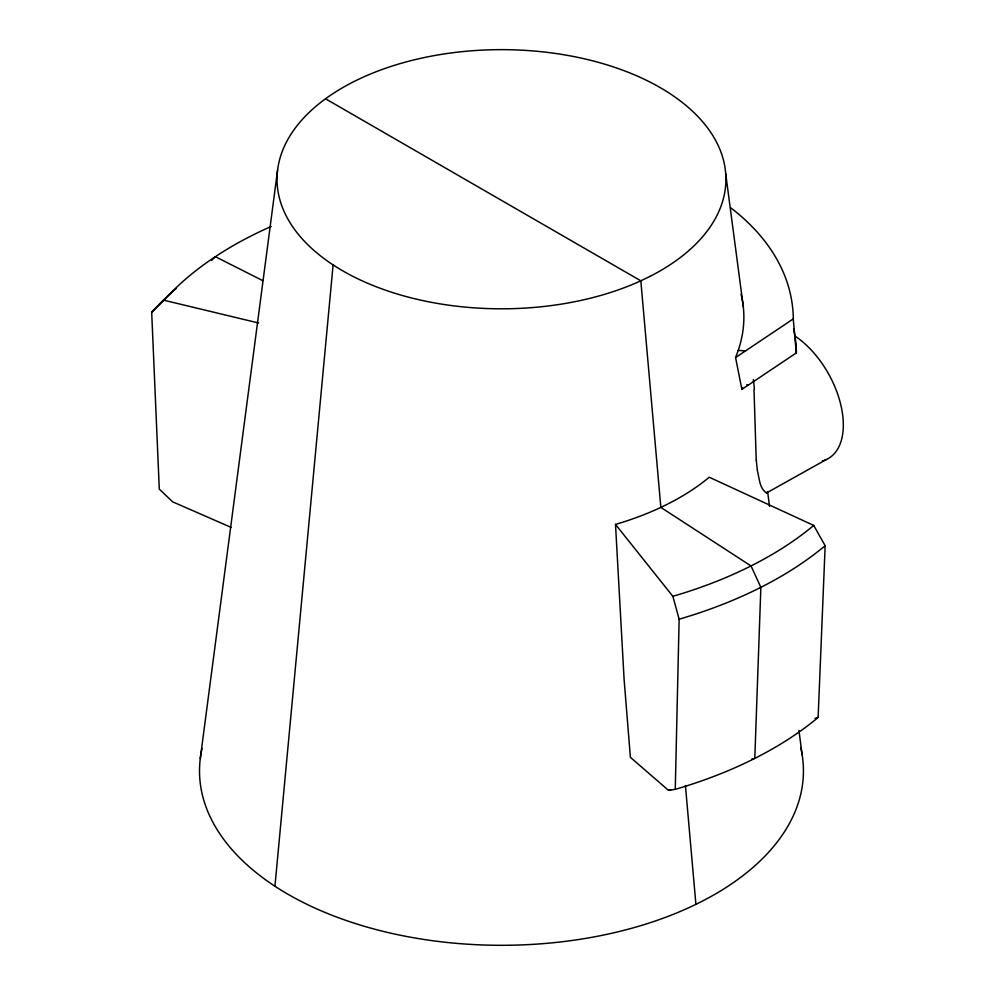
<?xml version="1.0" encoding="UTF-8"?>
<svg xmlns="http://www.w3.org/2000/svg" width="995" height="995" viewBox="0 0 995 995"><rect width="100%" height="100%" fill="white"/><g stroke="black" fill="none" stroke-linecap="round" stroke-linejoin="round"><path stroke-width="1.49" d="M615.507 524.402L624.114 679.585L630.395 757.332L668.516 790.366L675.269 789.346L679.137 619.201L672.856 596.328L615.507 524.402A252.618 145.83 0 0 0 660.879 507.375L667.483 504.191M751.747 759.135L754.795 758.389L760.864 587.336L751.014 565.944L660.854 507.413L640.817 280.814L325.527 98.779M754.795 758.389A384.804 222.159 0 0 0 818.126 717.445L825.154 545.708L813.723 525.435L709.236 477.227A252.618 145.83 0 0 1 668.491 503.657L668.453 503.694M274.943 886.246L333.101 264.919M200.269 758.563L277.593 170.008M742.531 387.577L741.884 389.381L796.311 352.926L793.239 318.935L735.566 357.566L741.884 389.381M735.566 357.566L738.253 350.439L745.591 350.849M767.294 491.99L766.536 492.96C759.372 488.458 759.222 477.588 757.307 470.137M211.636 260.429L212.258 259.807M212.868 259.173L213.49 258.551M214.099 257.929L217.258 255.404A379.468 219.087 0 0 1 271.2 226.462M231.226 527.437L172.595 501.803L159.287 489.117L151.688 312.306L164.038 300.266A379.468 219.087 0 0 1 215.343 256.673L262.668 280.59M766.536 492.96L826.347 459.516M760.665 587.436L760.814 587.361A393.348 227.096 0 0 0 825.154 545.708M760.093 587.722L760.143 587.697A393.323 227.084 0 0 1 679.137 619.201M202.072 748.315A301.97 174.336 0 0 0 356.496 923.895A301.97 174.336 0 0 0 695.915 904.355L701.152 901.744A301.97 174.336 0 0 0 800.689 747.494M815.042 718.402L818.126 717.445M746.747 384.729L748.663 384.841M164.038 300.266L258.6 323.002M725.741 173.976L743.302 306.771M767.717 492.575L769.533 506.393M798.935 730.38L802.157 754.931M685.418 785.528L695.915 904.355M753.999 389.406L756.237 460.424M793.575 328.686A303.861 190.406 -5.2 0 1 796.398 352.926M730.529 207.632A303.45 190.144 -5.2 0 1 793.326 318.935M813.723 525.435A379.456 219.074 0 0 1 751.001 565.944M794.57 335.812A73.593 41.778 60.8 0 1 841.136 406.271A73.593 41.778 60.8 0 1 822.455 460.921M757.369 469.889A43.78 8.059 -89.9 0 1 756.324 460.237M753.327 379.592A112.062 36.243 -82.3 0 1 754.397 388.784M741.076 294.234A244.248 153.056 -5.2 0 1 738.203 350.439M151.688 312.306A393.348 227.096 0 0 1 176.177 288.55M671.065 789.607A369.829 213.515 0 0 1 668.516 790.366M754.471 758.551A384.779 222.146 0 0 1 675.269 789.346M750.951 565.956A379.443 219.062 0 0 1 672.869 596.328M649.897 276.436L640.817 280.814A224.447 129.586 0 0 1 280.03 200.356A224.447 129.586 0 0 1 576.801 57.163A224.447 129.586 0 0 1 649.897 276.436"/></g></svg>
